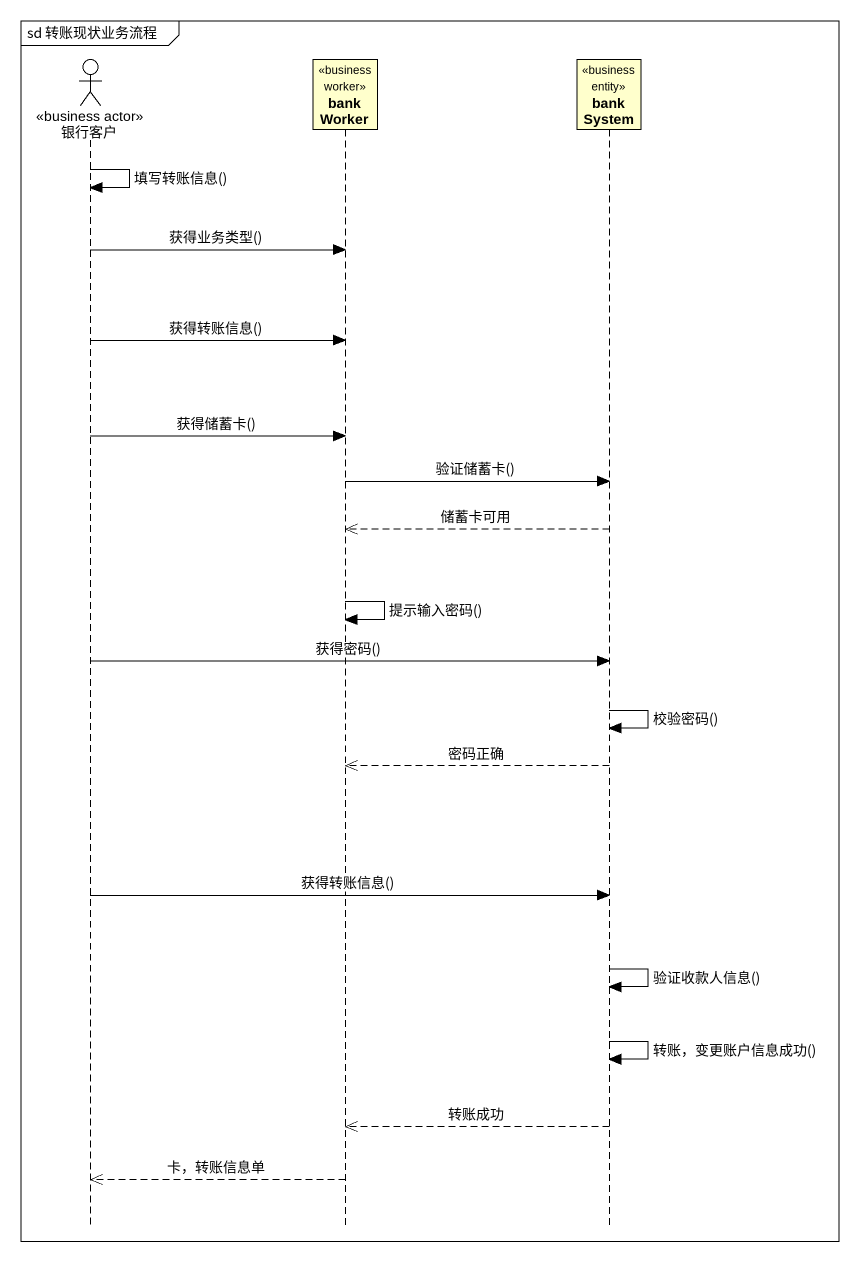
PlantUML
@startuml
mainframe sd 转账现状业务流程
hide footbox
actor 银行客户 <<business actor>>
participant "bank Worker" as bank_Worker <<business worker>>
participant bankSystem <<business entity>>

银行客户 -> 银行客户 : 填写转账信息()
银行客户 -> bank_Worker : 获得业务类型()
银行客户 -> bank_Worker : 获得转账信息()
银行客户 -> bank_Worker : 获得储蓄卡()
bank_Worker -> bankSystem : 验证储蓄卡()
bankSystem -->> bank_Worker : 储蓄卡可用
bank_Worker -> bank_Worker : 提示输入密码()
银行客户 -> bankSystem : 获得密码()
bankSystem -> bankSystem : 校验密码()
bankSystem -->> bank_Worker : 密码正确
银行客户 -> bankSystem : 获得转账信息()
bankSystem -> bankSystem : 验证收款人信息()
bankSystem -> bankSystem : 转账，变更账户信息成功()
bankSystem -->> bank_Worker : 转账成功
bank_Worker -->> 银行客户 : 卡，转账信息单
@enduml
